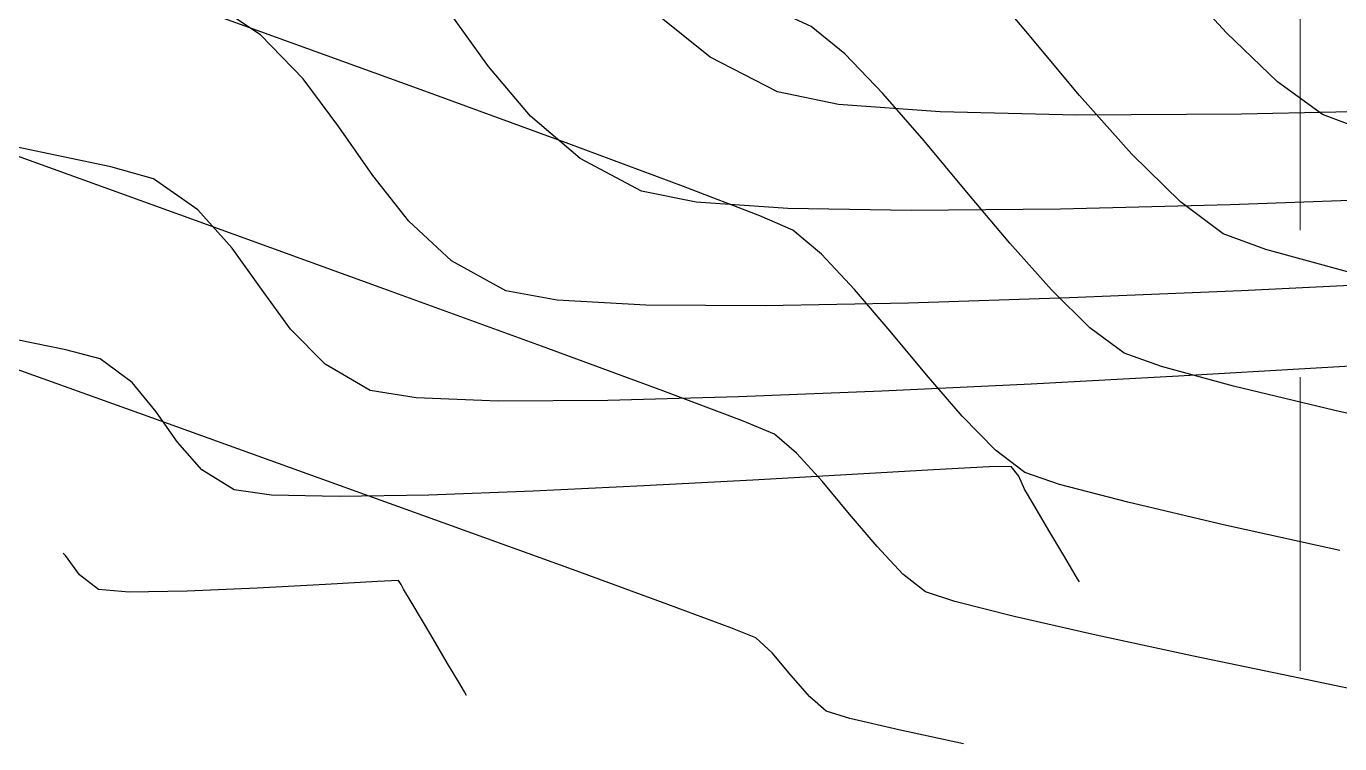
# Model space of a CAD drawing. Header units: inches. Extents: x 2547543 to 2548696, y 7125653 to 7126375.
# Drawn here: x 2547976.24 to 2547994.12, y 7125751.38 to 7125761.16 of the extents above; entities that cross this region are included whole.
import ezdxf

# ---------------------------------------------------------------- set-up
doc = ezdxf.new("R2010")
doc.units = ezdxf.units.IN
doc.header["$MEASUREMENT"] = 0
doc.linetypes.add('HIDDEN', pattern=[0.375, 0.25, -0.125])
for name, color, linetype in [('CONT-MJR', 6, 'Continuous'), ('CONT-MNR', 14, 'Continuous'), ('GRID', 254, 'HIDDEN'), ('V-TOPO-MAJR-E', 6, 'Continuous'), ('V-TOPO-MINR-E', 14, 'Continuous')]:
    doc.layers.add(name, color=color, linetype=linetype)

msp = doc.modelspace()

# ---------------------------------------------------------------- linework, layer by layer
at = {"layer": 'CONT-MJR', "color": 35}
for points, elevation in [([(2547985.550386135, 7125760.734777138), (2547984.793446245, 7125761.340323026)], 575), ([(2547986.465033729, 7125760.263160316), (2547985.550386135, 7125760.734777138)], 575), ([(2547987.298886305, 7125760.091759022), (2547986.465033729, 7125760.263160316)], 575), ([(2547990.535957317, 7125759.946108664), (2547988.681471608, 7125759.988661962)], 575), ([(2547992.785511112, 7125759.956338662), (2547990.535957317, 7125759.946108664)], 575), ([(2547995.353300671, 7125760.011591482), (2547992.785511112, 7125759.956338662)], 575), ([(2547976.773483808, 7125753.94935827), (2547976.738889117, 7125753.979754225)], 580), ([(2547977.222283407, 7125753.485964579), (2547976.96364044, 7125753.685021685)], 580), ([(2547977.640863476, 7125753.449977783), (2547977.222283407, 7125753.485964579)], 580), ([(2547979.384075342, 7125753.501515523), (2547978.427204591, 7125753.461360226)], 580), ([(2547981.305551343, 7125753.608654642), (2547981.020480125, 7125753.593759118)], 580), ([(2547981.343096208, 7125753.552737348), (2547981.305551343, 7125753.608654642)], 580), ([(2547982.203768399, 7125752.092339196), (2547982.12605079, 7125752.223537339)], 580), ([(2547982.233066703, 7125752.042879581), (2547982.203768399, 7125752.092339196)], 580)]:
    msp.add_lwpolyline(points, dxfattribs=dict(at, elevation=elevation))
at = {"layer": 'CONT-MJR', "color": 35, "extrusion": (-0.07436186257477738, -0.9972313239135693, 0), "elevation": -7295504.251557391}
msp.add_lwpolyline([(2011049.341122994, 575.0000000000009), (2011047.954699132, 575.0000000000009)], dxfattribs=at)
at = {"layer": 'CONT-MJR', "color": 35, "extrusion": (0.8117755791407003, 0.5839695275532627, 0), "elevation": 6229608.488199418}
msp.add_lwpolyline([(4296571.920798754, 580.0000000000009), (4296572.246426416, 580.0000000000009)], dxfattribs=at)
at = {"layer": 'CONT-MJR', "color": 35, "extrusion": (0.0144736823742857, -0.999895250773064, 0), "elevation": -7088128.413741923}
msp.add_lwpolyline([(2650847.420711286, 580.0000000000009), (2650846.634287795, 580.0000000000009)], dxfattribs=at)
at = {"layer": 'CONT-MJR', "color": 35, "extrusion": (0.05403129836352272, -0.9985392424923281, 0), "elevation": -6977673.869265284}
msp.add_lwpolyline([(2929272.049095681, 580.0000000000005), (2929271.117565962, 580.0000000000005)], dxfattribs=at)
at = {"layer": 'CONT-MJR', "color": 35, "extrusion": (0.05924115560926688, -0.9982437004469794, 0), "elevation": -6962293.295783746}
msp.add_lwpolyline([(2965643.880033928, 580.0000000000009), (2965643.17255558, 580.0000000000009)], dxfattribs=at)
at = {"layer": 'CONT-MJR', "color": 35, "extrusion": (0.8861576494390531, 0.463383880104447, 0), "elevation": 5559872.48774818}
msp.add_lwpolyline([(5133847.465743735, 580.0000000000009), (5133847.537578049, 580.0000000000009)], dxfattribs=at)
at = {"layer": 'CONT-MJR', "color": 35, "extrusion": (0.8603761933585341, 0.5096594999623555, 0), "elevation": 5823930.47746085}
msp.add_lwpolyline([(4832225.522355799, 580.0000000000005), (4832225.747545863, 580.0000000000005)], dxfattribs=at)
at = {"layer": 'CONT-MJR', "color": 35, "extrusion": (0.8603761928754727, 0.5096595007778305, 0), "elevation": 5823930.48204089}
msp.add_lwpolyline([(4832225.01882806, 580), (4832225.51683581, 580)], dxfattribs=at)
at = {"layer": 'CONT-MJR', "color": 35, "extrusion": (0.8603761937110571, 0.5096594993672475, 0), "elevation": 5823930.474118479}
msp.add_lwpolyline([(4832224.577479178, 580.0000000000005), (4832225.028376366, 580.0000000000005)], dxfattribs=at)
at = {"layer": 'CONT-MJR', "color": 35, "extrusion": (0.8603761937431982, 0.509659499312989, 0), "elevation": 5823930.473813739}
msp.add_lwpolyline([(4832224.281022696, 580), (4832224.577846456, 580)], dxfattribs=at)
at = {"layer": 'CONT-MNR', "color": 35, "extrusion": (0.5578394586518418, 0.8299488769623224, 0), "elevation": 7335380.834673839}
msp.add_lwpolyline([(1860338.014572691, 577.0000000000009), (1860338.896743778, 577.0000000000009)], dxfattribs=at)
at = {"layer": 'CONT-MNR', "color": 35, "extrusion": (0.8144891803252955, 0.5801787441237641, 0), "elevation": 6209519.041693533}
msp.add_lwpolyline([(4325569.610768152, 576.0000000000005), (4325570.504788402, 576.0000000000005)], dxfattribs=at)
at = {"layer": 'CONT-MNR', "color": 35}
for points, elevation in [([(2547980.007591995, 7125760.440576379), (2547979.427854627, 7125761.036787164)], 577), ([(2547984.616483664, 7125758.907721169), (2547983.780188518, 7125759.352354352)], 576), ([(2547981.445986257, 7125758.499987999), (2547980.955287873, 7125759.124911834)], 577), ([(2547986.609847748, 7125758.67502441), (2547985.360688375, 7125758.759893023)], 576), ([(2547988.288177054, 7125758.645460673), (2547986.609847748, 7125758.67502441)], 576), ([(2547990.319891565, 7125758.663547154), (2547988.288177054, 7125758.645460673)], 576), ([(2547992.629206551, 7125758.721629195), (2547990.319891565, 7125758.663547154)], 576), ([(2547995.140337285, 7125758.812052138), (2547992.629206551, 7125758.721629195)], 576), ([(2547982.7679336, 7125757.55228202), (2547982.029744853, 7125757.960023073)], 577), ([(2547980.307576163, 7125756.551684731), (2547979.83795396, 7125757.029133987)], 578), ([(2547980.919383536, 7125756.196842873), (2547980.307576163, 7125756.551684731)], 578), ([(2547981.548760631, 7125756.093065146), (2547980.919383536, 7125756.196842873)], 578), ([(2547982.662447152, 7125756.050276738), (2547981.548760631, 7125756.093065146)], 578), ([(2547984.158424373, 7125756.058173218), (2547982.662447152, 7125756.050276738)], 578), ([(2547985.934673567, 7125756.106450157), (2547984.158424373, 7125756.058173218)], 578), ([(2547978.299277925, 7125755.489130111), (2547978.009306727, 7125755.90431376)], 579), ([(2547979.070833472, 7125754.841403726), (2547978.62792551, 7125755.115422726)], 579), ([(2547988.591112428, 7125755.116360668), (2547987.48159397, 7125755.052427899)], 579), ([(2547989.648881113, 7125755.159242612), (2547989.349949947, 7125755.15564302)], 579), ([(2547987.48159397, 7125755.052427899), (2547986.130619991, 7125754.974877058)], 579), ([(2547979.576806839, 7125754.768983788), (2547979.070833472, 7125754.841403726)], 579), ([(2547980.496677183, 7125754.749139838), (2547979.576806839, 7125754.768983788)], 579), ([(2547983.141207132, 7125754.823050531), (2547981.721219085, 7125754.770839533)], 579), ([(2547990.36569833, 7125753.949155349), (2547990.1771814, 7125754.267398174)], 579), ([(2547990.578851866, 7125753.589322505), (2547990.553771754, 7125753.631661226)], 579)]:
    msp.add_lwpolyline(points, dxfattribs=dict(at, elevation=elevation))
at = {"layer": 'CONT-MNR', "color": 35, "extrusion": (0.8006452853678974, 0.5991386542513831, 0), "elevation": 6309346.701174868}
msp.add_lwpolyline([(4178612.372949908, 577.0000000000009), (4178613.188600454, 577.0000000000009)], dxfattribs=at)
at = {"layer": 'CONT-MNR', "color": 35, "extrusion": (0.762398984553795, 0.6471072464061443, 0), "elevation": 6553710.617857031}
msp.add_lwpolyline([(3783853.807089903, 576), (3783854.6912036, 576)], dxfattribs=at)
at = {"layer": 'CONT-MNR', "color": 35, "extrusion": (-0.6497604169179988, -0.7601390666230413, 0), "elevation": -7072147.066394635}
msp.add_lwpolyline([(-2693214.355199946, 576), (-2693215.247121273, 576)], dxfattribs=at)
at = {"layer": 'CONT-MNR', "color": 35, "extrusion": (0.8220338201169417, 0.5694386697300664, 0), "elevation": 6152209.315167183}
msp.add_lwpolyline([(4406696.109007761, 577), (4406696.915078954, 577)], dxfattribs=at)
at = {"layer": 'CONT-MNR', "color": 35, "extrusion": (0.2058941951739127, 0.9785742590083223, 0), "elevation": 7497698.321054505}
msp.add_lwpolyline([(-1026232.62062584, 578.0000000000009), (-1026231.298056309, 578.0000000000009)], dxfattribs=at)
at = {"layer": 'CONT-MNR', "color": 35, "extrusion": (-0.2679081629044113, -0.9634444541587146, 0), "elevation": -7547897.161861644}
msp.add_lwpolyline([(545786.2201417903, 578), (545785.6164658717, 578)], dxfattribs=at)
at = {"layer": 'CONT-MNR', "color": 35, "extrusion": (0.5728912627022741, 0.8196313812436625, 0), "elevation": 7300210.071380107}
msp.add_lwpolyline([(1993881.672851924, 578), (1993882.413247115, 578)], dxfattribs=at)
at = {"layer": 'CONT-MNR', "color": 35, "extrusion": (-0.1948324756102614, -0.9808365340094021, 0), "elevation": -7485634.819882228}
msp.add_lwpolyline([(1110827.910092819, 576), (1110827.151347926, 576)], dxfattribs=at)
at = {"layer": 'CONT-MNR', "color": 35, "extrusion": (0.7436437445870149, 0.6685760847776435, 0), "elevation": 6658900.151123682}
msp.add_lwpolyline([(3595507.609481598, 578.0000000000009), (3595508.307455203, 578.0000000000009)], dxfattribs=at)
at = {"layer": 'CONT-MNR', "color": 35, "extrusion": (-0.6790340009404964, -0.7341068216320714, 0), "elevation": -6961233.959734106}
msp.add_lwpolyline([(-2968140.947896429, 577), (-2968141.74309214, 577)], dxfattribs=at)
at = {"layer": 'CONT-MNR', "color": 35, "extrusion": (0.8155466156105258, 0.5786913838707273, 0), "elevation": 6201610.520971458}
msp.add_lwpolyline([(4336893.725643544, 578.0000000000009), (4336894.411748014, 578.0000000000009)], dxfattribs=at)
at = {"layer": 'CONT-MNR', "color": 35, "extrusion": (0.8079099608193537, 0.5893059436395244, 0), "elevation": 6257789.261249665}
msp.add_lwpolyline([(4255430.419435933, 578), (4255431.094864372, 578)], dxfattribs=at)
at = {"layer": 'CONT-MNR', "color": 35, "extrusion": (0.04875483794926696, -0.9988107757611253, 0), "elevation": -6993056.454670601}
msp.add_lwpolyline([(2892380.215287625, 577.0000000000009), (2892377.806468516, 577.0000000000009)], dxfattribs=at)
at = {"layer": 'CONT-MNR', "color": 35, "extrusion": (-0.1801346161067704, -0.9836419674251737, 0), "elevation": -7468174.075869863}
msp.add_lwpolyline([(1222707.893785828, 577), (1222707.181665404, 577)], dxfattribs=at)
at = {"layer": 'CONT-MNR', "color": 35, "extrusion": (-0.05374233682303256, -0.9985548363674375, 0), "elevation": -7252394.124299396}
msp.add_lwpolyline([(2161347.567937052, 577.0000000000009), (2161346.359760151, 577.0000000000009)], dxfattribs=at)
at = {"layer": 'CONT-MNR', "color": 35, "extrusion": (0.03253717627796423, -0.9994705259085217, 0), "elevation": -7039080.136636713}
msp.add_lwpolyline([(2778493.374531645, 577.0000000000009), (2778491.181170641, 577.0000000000009)], dxfattribs=at)
at = {"layer": 'CONT-MNR', "color": 35, "extrusion": (0.04215830207435648, -0.999110943572438, 0), "elevation": -7012003.303544295}
msp.add_lwpolyline([(2846137.316547746, 577), (2846134.971042942, 577)], dxfattribs=at)
at = {"layer": 'CONT-MNR', "color": 35, "extrusion": (-0.006491558763300455, -0.9999789296104308, 0), "elevation": -7142147.60883539}
msp.add_lwpolyline([(2501675.338916431, 577.0000000000009), (2501673.715176858, 577.0000000000009)], dxfattribs=at)
at = {"layer": 'CONT-MNR', "color": 35, "extrusion": (0.01786914162727008, -0.9998403341421593, 0), "elevation": -7079089.280340836}
msp.add_lwpolyline([(2674912.591992494, 577.0000000000009), (2674910.639385771, 577.0000000000009)], dxfattribs=at)
at = {"layer": 'CONT-MNR', "color": 35, "extrusion": (-0.2002260679513655, -0.9797497240176878, 0), "elevation": -7491629.578189416}
msp.add_lwpolyline([(1069617.288263321, 579.0000000000009), (1069616.17155586, 579.0000000000009)], dxfattribs=at)
at = {"layer": 'CONT-MNR', "color": 35, "extrusion": (-0.2518819536987938, -0.9677579663329456, 0), "elevation": -7537797.227175582}
msp.add_lwpolyline([(670975.774399152, 579), (670975.2917495635, 579)], dxfattribs=at)
at = {"layer": 'CONT-MNR', "color": 35, "extrusion": (0.5929058203728274, 0.8052718101163263, 0), "elevation": 7248881.474464194}
msp.add_lwpolyline([(2173087.786000941, 579), (2173088.331618442, 579)], dxfattribs=at)
at = {"layer": 'CONT-MNR', "color": 35, "extrusion": (0.05677876939031853, -0.9983867844410408, 0), "elevation": -6969589.163530544}
msp.add_lwpolyline([(2948475.023660263, 578.0000000000009), (2948473.143477309, 578.0000000000009)], dxfattribs=at)
at = {"layer": 'CONT-MNR', "color": 35, "extrusion": (0.05794360998441588, -0.9983198575917309, 0), "elevation": -6966144.252485135}
msp.add_lwpolyline([(2956606.514995264, 578), (2956604.864894709, 578)], dxfattribs=at)
at = {"layer": 'CONT-MNR', "color": 35, "extrusion": (0.05358587694694164, -0.9985632447631083, 0), "elevation": -6978982.040960877}
msp.add_lwpolyline([(2926170.989220361, 578.0000000000009), (2926168.981382841, 578.0000000000009)], dxfattribs=at)
at = {"layer": 'CONT-MNR', "color": 35, "extrusion": (0.7731235244527737, 0.6342554815984813, 0), "elevation": 6489451.481627123}
msp.add_lwpolyline([(3893020.499738039, 579), (3893021.015112063, 579)], dxfattribs=at)
at = {"layer": 'CONT-MNR', "color": 35, "extrusion": (0.04005627293817798, -0.999197425436186, 0), "elevation": -7017974.335809259}
msp.add_lwpolyline([(2831374.173536632, 578.0000000000009), (2831372.217464298, 578.0000000000009)], dxfattribs=at)
at = {"layer": 'CONT-MNR', "color": 35, "extrusion": (0.04826337359954, -0.998834644357509, 0), "elevation": -6994477.65320375}
msp.add_lwpolyline([(2888933.643144993, 578.0000000000009), (2888931.610038744, 578.0000000000009)], dxfattribs=at)
at = {"layer": 'CONT-MNR', "color": 35, "extrusion": (0.7509276500498371, 0.6603844822454791, 0), "elevation": 6619085.705951823}
msp.add_lwpolyline([(3668280.99667986, 579), (3668281.494340833, 579)], dxfattribs=at)
at = {"layer": 'CONT-MNR', "color": 35, "extrusion": (0.05169726387101316, -0.998662802405422, 0), "elevation": -6984502.535224451}
msp.add_lwpolyline([(2912964.229281695, 579.0000000000009), (2912963.469428101, 579.0000000000009)], dxfattribs=at)
at = {"layer": 'CONT-MNR', "color": 35, "extrusion": (0.7800773574949265, 0.6256830797805968, 0), "elevation": 6446093.466020997}
msp.add_lwpolyline([(3964406.076259582, 579), (3964406.2440168, 579)], dxfattribs=at)
at = {"layer": 'CONT-MNR', "color": 35, "extrusion": (0.04754247309919245, -0.9988692172910388, 0), "elevation": -6996559.722760293}
msp.add_lwpolyline([(2883879.440828548, 579), (2883877.932914652, 579)], dxfattribs=at)
at = {"layer": 'CONT-MNR', "color": 35, "extrusion": (0.05395067419444737, -0.9985436018291663, 0), "elevation": -6977911.468780791}
msp.add_lwpolyline([(2928714.533319101, 579.0000000000009), (2928713.04795173, 579.0000000000009)], dxfattribs=at)
at = {"layer": 'CONT-MNR', "color": 35, "extrusion": (0.9156625645709506, 0.4019478421926778, 0), "elevation": 5197280.690155836}
msp.add_lwpolyline([(5500627.944922974, 579.0000000000009), (5500628.140303233, 579.0000000000009)], dxfattribs=at)
at = {"layer": 'CONT-MNR', "color": 35, "extrusion": (0.01771788175147858, -0.999843026012704, 0), "elevation": -7079491.373859173}
msp.add_lwpolyline([(2673835.034788517, 579.0000000000009), (2673833.810054364, 579.0000000000009)], dxfattribs=at)
at = {"layer": 'CONT-MNR', "color": 35, "extrusion": (0.8603761930585311, 0.5096595004688025, 0), "elevation": 5823938.448979458}
msp.add_lwpolyline([(4832222.356497068, 579), (4832222.604892394, 579)], dxfattribs=at)
at = {"layer": 'CONT-MNR', "color": 35, "extrusion": (0.8603761936564909, 0.5096594994593632, 0), "elevation": 5823938.443310037}
msp.add_lwpolyline([(4832221.935185891, 579), (4832222.363330023, 579)], dxfattribs=at)
at = {"layer": 'CONT-MNR', "color": 35, "extrusion": (0.8603761923424473, 0.5096595016776515, 0), "elevation": 5823938.455768842}
msp.add_lwpolyline([(4832221.307921996, 579), (4832221.550282169, 579)], dxfattribs=at)
at = {"layer": 'CONT-MNR', "color": 35, "extrusion": (0.8603761942793782, 0.5096594984078426, 0), "elevation": 5823938.437404269}
msp.add_lwpolyline([(4832221.20339791, 579), (4832221.330055529, 579)], dxfattribs=at)
at = {"layer": 'GRID', "color": 252, "linetype": 'HIDDEN', "lineweight": 0, "ltscale": 16}
msp.add_line((2547993.583313596, 7126356.376313465), (2547993.583313596, 7125726.296813901), dxfattribs=at)
at = {"layer": 'V-TOPO-MAJR-E', "color": 35, "extrusion": (0.7680181814543235, 0.6404280388580702, 0), "elevation": 6520439.72636633}
msp.add_lwpolyline([(3840909.931154474, 575), (3840911.076535817, 575)], dxfattribs=at)
at = {"layer": 'V-TOPO-MAJR-E', "color": 35, "extrusion": (0.7655476838449161, 0.643379160184478, 0), "elevation": 6535173.909052737}
msp.add_lwpolyline([(3815785.185840442, 575.0000000000005), (3815786.328249221, 575.0000000000005)], dxfattribs=at)
at = {"layer": 'V-TOPO-MAJR-E', "color": 35, "elevation": 575}
for points in [[(2547991.291995336, 7125759.413734922), (2547990.581288652, 7125760.212335753)], [(2547991.952643714, 7125758.76196392), (2547991.291995336, 7125759.413734922)]]:
    msp.add_lwpolyline(points, dxfattribs=at)
at = {"layer": 'V-TOPO-MAJR-E', "color": 35, "extrusion": (-0.5960018388320701, -0.8029830683823856, 0), "elevation": -7240471.524339428}
msp.add_lwpolyline([(-2200970.200538682, 575), (-2200970.928856755, 575)], dxfattribs=at)
at = {"layer": 'V-TOPO-MAJR-E', "color": 35, "extrusion": (-0.3431632925605678, -0.9392757607002271, 0), "elevation": -7567429.582568405}
msp.add_lwpolyline([(-52030.44391588075, 575.0000000000009), (-52031.0608965219, 575.0000000000009)], dxfattribs=at)
at = {"layer": 'V-TOPO-MAJR-E', "color": 35, "extrusion": (-0.2636466107198182, -0.9646193366587428, 0), "elevation": -7545413.81663154}
msp.add_lwpolyline([(579162.6051974657, 575.0000000000009), (579161.4541830502, 575.0000000000009)], dxfattribs=at)
at = {"layer": 'V-TOPO-MINR-E', "color": 35, "extrusion": (0.3389180072116116, 0.9408159141871006, 0), "elevation": 7567585.535432735}
msp.add_lwpolyline([(17869.37032355694, 577), (17872.24528375641, 577)], dxfattribs=at)
at = {"layer": 'V-TOPO-MINR-E', "color": 35, "extrusion": (0.7378757324330767, 0.6749365921968897, 0), "elevation": 6689538.780891487}
msp.add_lwpolyline([(3538192.73543917, 574), (3538193.848912748, 574)], dxfattribs=at)
at = {"layer": 'V-TOPO-MINR-E', "color": 35}
for points, elevation in [([(2547986.927281964, 7125761.152468407), (2547986.421245883, 7125761.38166778)], 576), ([(2547981.614307451, 7125760.28790136), (2547979.221095374, 7125761.155087414)], 577), ([(2547987.383833165, 7125760.779143528), (2547986.927281964, 7125761.152468407)], 576), ([(2547993.27486492, 7125760.399683043), (2547992.580196672, 7125761.064295406)], 574), ([(2547987.902965916, 7125760.24094985), (2547987.383833165, 7125760.779143528)], 576), ([(2547993.889385703, 7125759.952949726), (2547993.27486492, 7125760.399683043)], 574), ([(2547988.464208448, 7125759.594195894), (2547987.902965916, 7125760.24094985)], 576), ([(2547994.467720282, 7125759.736115082), (2547993.889385703, 7125759.952949726)], 574), ([(2547985.186899948, 7125758.972353291), (2547983.626162555, 7125759.552218746)], 577), ([(2547987.067034176, 7125758.049993331), (2547986.675978644, 7125758.377328714)], 577), ([(2547983.254582712, 7125756.796785699), (2547981.106996845, 7125757.579521784)], 578), ([(2547988.496240014, 7125756.405955728), (2547987.999825038, 7125757.001978998)], 577), ([(2547984.907865055, 7125756.188169213), (2547983.254582712, 7125756.796785699)], 578), ([(2547991.693464779, 7125756.52014888), (2547991.185555889, 7125756.702820292)], 576), ([(2547978.010302323, 7125755.79889013), (2547975.805299426, 7125756.590141357)], 579), ([(2547992.676234883, 7125756.255648738), (2547991.693464779, 7125756.52014888)], 576), ([(2547988.982454448, 7125755.845025508), (2547988.496240014, 7125756.405955728)], 577), ([(2547986.424675324, 7125755.602189023), (2547985.990132913, 7125755.780895822)], 578), ([(2547987.075097502, 7125754.957722645), (2547986.725944262, 7125755.342690415)], 578), ([(2547987.448693674, 7125754.511762259), (2547987.075097502, 7125754.957722645)], 578), ([(2547991.23738797, 7125754.671928888), (2547990.305324018, 7125754.914299191)], 577), ([(2547983.677288992, 7125753.75528612), (2547982.02957666, 7125754.351931905)], 579), ([(2547984.972678696, 7125753.282570025), (2547983.677288992, 7125753.75528612)], 579), ([(2547985.832466218, 7125752.963314226), (2547984.972678696, 7125753.282570025)], 579), ([(2547990.806007152, 7125752.864168954), (2547989.690063199, 7125753.117493083)], 578), ([(2547992.132905961, 7125752.577465015), (2547990.806007152, 7125752.864168954)], 578), ([(2547993.573088078, 7125752.27520903), (2547992.132905961, 7125752.577465015)], 578)]:
    msp.add_lwpolyline(points, dxfattribs=dict(at, elevation=elevation))
at = {"layer": 'V-TOPO-MINR-E', "color": 35, "extrusion": (-0.3434325123626814, -0.9391773578255902, 0), "elevation": -7567412.446945244}
msp.add_lwpolyline([(-54208.9757086453, 577), (-54211.11785473442, 577)], dxfattribs=at)
at = {"layer": 'V-TOPO-MINR-E', "color": 35, "extrusion": (-0.3396141782584129, -0.9405648355779963, 0), "elevation": -7567567.519230648}
msp.add_lwpolyline([(-23469.60231251735, 578.0000000000009), (-23472.69200917287, 578.0000000000009)], dxfattribs=at)
at = {"layer": 'V-TOPO-MINR-E', "color": 35, "extrusion": (0.7680181812640613, 0.6404280390862376, 0), "elevation": 6520437.710074001}
msp.add_lwpolyline([(3840908.75776976, 576), (3840909.667911895, 576)], dxfattribs=at)
at = {"layer": 'V-TOPO-MINR-E', "color": 35, "extrusion": (-0.3588139522465167, -0.933409099844883, 0), "elevation": -7565500.903273038}
msp.add_lwpolyline([(-178508.0658596396, 577.0000000000009), (-178509.1799037852, 577.0000000000009)], dxfattribs=at)
at = {"layer": 'V-TOPO-MINR-E', "color": 35, "extrusion": (0.7655476840068446, 0.643379159991802, 0), "elevation": 6535171.88616536}
msp.add_lwpolyline([(3815784.258439513, 576.0000000000009), (3815785.166219592, 576.0000000000009)], dxfattribs=at)
at = {"layer": 'V-TOPO-MINR-E', "color": 35, "extrusion": (0.3407199584090251, 0.9401648312619189, 0), "elevation": 7567534.689167384}
msp.add_lwpolyline([(32365.59860921139, 578), (32368.32704399433, 578)], dxfattribs=at)
at = {"layer": 'V-TOPO-MINR-E', "color": 35, "extrusion": (0.3986867197475443, 0.9170871820590142, 0), "elevation": 7550790.120104184}
msp.add_lwpolyline([(504219.3125736006, 577.0000000000009), (504219.8024068046, 577.0000000000009)], dxfattribs=at)
at = {"layer": 'V-TOPO-MINR-E', "color": 35, "extrusion": (0.7470193618686882, 0.6648022811282298, 0), "elevation": 6640617.894587655}
msp.add_lwpolyline([(3629169.175017105, 576), (3629170.024504649, 576)], dxfattribs=at)
at = {"layer": 'V-TOPO-MINR-E', "color": 35, "extrusion": (0.7298705065135863, 0.6835854326429149, 0), "elevation": 6730765.010719728}
msp.add_lwpolyline([(3459113.139064549, 577.0000000000009), (3459113.79565479, 577.0000000000009)], dxfattribs=at)
at = {"layer": 'V-TOPO-MINR-E', "color": 35, "extrusion": (0.7616186680454462, 0.6480254659229686, 0), "elevation": 6558267.227883824}
msp.add_lwpolyline([(3775948.445910003, 577.0000000000009), (3775949.192725312, 577.0000000000009)], dxfattribs=at)
at = {"layer": 'V-TOPO-MINR-E', "color": 35, "extrusion": (-0.7023077527192338, -0.7118734581865374, 0), "elevation": -6862110.948880605}
msp.add_lwpolyline([(-3190627.452754698, 576.0000000000009), (-3190628.190194694, 576.0000000000009)], dxfattribs=at)
at = {"layer": 'V-TOPO-MINR-E', "color": 35, "extrusion": (-0.5960018384220676, -0.8029830686867038, 0), "elevation": -7240469.414820019}
msp.add_lwpolyline([(-2200970.313864925, 576), (-2200970.892600532, 576)], dxfattribs=at)
at = {"layer": 'V-TOPO-MINR-E', "color": 35, "extrusion": (0.3522020333808879, 0.9359239967445905, 0), "elevation": 7566571.677032719}
msp.add_lwpolyline([(124984.4438727065, 578.0000000000009), (124985.6002356815, 578.0000000000009)], dxfattribs=at)
at = {"layer": 'V-TOPO-MINR-E', "color": 35, "extrusion": (-0.2339277742174897, -0.9722539773380467, 0), "elevation": -7524091.116570043}
msp.add_lwpolyline([(810385.132075914, 576), (810383.7131973165, 576)], dxfattribs=at)
at = {"layer": 'V-TOPO-MINR-E', "color": 35, "extrusion": (-0.3383258069421414, -0.9410290369361347, 0), "elevation": -7567589.833278019}
msp.add_lwpolyline([(-13103.55328654544, 579.0000000000005), (-13105.78756290302, 579.0000000000005)], dxfattribs=at)
at = {"layer": 'V-TOPO-MINR-E', "color": 35, "extrusion": (0.7148951821342137, 0.699231634411151, 0), "elevation": 6804098.953619741}
msp.add_lwpolyline([(3312533.373650372, 577), (3312534.022010217, 577)], dxfattribs=at)
at = {"layer": 'V-TOPO-MINR-E', "color": 35, "extrusion": (-0.2210628198339687, -0.9752595704155147, 0), "elevation": -7512728.411949499}
msp.add_lwpolyline([(909717.6314861181, 576), (909715.8902782288, 576)], dxfattribs=at)
at = {"layer": 'V-TOPO-MINR-E', "color": 35, "extrusion": (0.6526279417436829, 0.7576785397880845, 0), "elevation": 7061919.235480043}
msp.add_lwpolyline([(2719912.180756226, 578), (2719912.578377278, 578)], dxfattribs=at)
at = {"layer": 'V-TOPO-MINR-E', "color": 35, "extrusion": (-0.6068643816963472, -0.7948053989677665, 0), "elevation": -7209872.882483222}
msp.add_lwpolyline([(-2299210.873088909, 577.0000000000009), (-2299211.373630073, 577.0000000000009)], dxfattribs=at)
at = {"layer": 'V-TOPO-MINR-E', "color": 35, "extrusion": (-0.327435196191339, -0.944873638268705, 0), "elevation": -7567239.676802384}
msp.add_lwpolyline([(74305.91168993898, 577.0000000000009), (74305.41248769918, 577.0000000000009)], dxfattribs=at)
at = {"layer": 'V-TOPO-MINR-E', "color": 35, "extrusion": (-0.3391595306094834, -0.9407288731599317, 0), "elevation": -7567575.251060005}
msp.add_lwpolyline([(-19807.23772430141, 579.0000000000005), (-19809.27524591051, 579.0000000000005)], dxfattribs=at)
at = {"layer": 'V-TOPO-MINR-E', "color": 35, "extrusion": (0.2278261408793494, 0.9737018278364394, 0), "elevation": 7518859.359379705}
msp.add_lwpolyline([(-857551.8749478259, 577.0000000000005), (-857550.5373973446, 577.0000000000005)], dxfattribs=at)
at = {"layer": 'V-TOPO-MINR-E', "color": 35, "extrusion": (0.7632207627410471, 0.6461378083048338, 0), "elevation": 6548896.326794948}
msp.add_lwpolyline([(3792172.188136517, 578.0000000000005), (3792172.767885493, 578.0000000000005)], dxfattribs=at)
at = {"layer": 'V-TOPO-MINR-E', "color": 35, "extrusion": (-0.2162482559226733, -0.9763384104962798, 0), "elevation": -7508146.635286699}
msp.add_lwpolyline([(946772.6531605362, 577.0000000000009), (946771.0321885417, 577.0000000000009)], dxfattribs=at)
at = {"layer": 'V-TOPO-MINR-E', "color": 35, "extrusion": (0.7285180614700998, 0.6850265937260013, 0), "elevation": 6737586.187485722}
msp.add_lwpolyline([(3445800.607544928, 578), (3445801.121624128, 578)], dxfattribs=at)
at = {"layer": 'V-TOPO-MINR-E', "color": 35, "extrusion": (-0.6200884482572933, -0.7845319090628896, 0), "elevation": -7170359.183562013}
msp.add_lwpolyline([(-2419619.133304313, 578), (-2419619.523698558, 578)], dxfattribs=at)
at = {"layer": 'V-TOPO-MINR-E', "color": 35, "extrusion": (-0.3149665495526408, -0.9491027724450625, 0), "elevation": -7565603.498098005}
msp.add_lwpolyline([(173929.3767323764, 578.0000000000009), (173928.9542074464, 578.0000000000009)], dxfattribs=at)
at = {"layer": 'V-TOPO-MINR-E', "color": 35, "extrusion": (-0.2428603719633851, -0.9700612556585312, 0), "elevation": -7531222.740555658}
msp.add_lwpolyline([(741143.0255140783, 578.0000000000005), (741142.1932805071, 578.0000000000005)], dxfattribs=at)
at = {"layer": 'V-TOPO-MINR-E', "color": 35, "extrusion": (0.3711619113500358, 0.9285681641985085, 0), "elevation": 7562462.639347747}
msp.add_lwpolyline([(278829.1956843254, 579.0000000000009), (278829.5628149253, 579.0000000000009)], dxfattribs=at)
at = {"layer": 'V-TOPO-MINR-E', "color": 35, "extrusion": (0.6826704829831031, 0.730726358949516, 0), "elevation": 6946410.369694114}
msp.add_lwpolyline([(3002660.165036987, 579), (3002660.464938145, 579)], dxfattribs=at)
at = {"layer": 'V-TOPO-MINR-E', "color": 35, "extrusion": (0.7618757968609442, 0.647723143138719, 0), "elevation": 6556764.048945528}
msp.add_lwpolyline([(3778548.305783465, 579.0000000000009), (3778548.702524466, 579.0000000000009)], dxfattribs=at)
at = {"layer": 'V-TOPO-MINR-E', "color": 35, "extrusion": (0.7566666361326743, 0.6538008884696189, 0), "elevation": 6586799.684847137}
msp.add_lwpolyline([(3725942.708020823, 579), (3725943.10267632, 579)], dxfattribs=at)
at = {"layer": 'V-TOPO-MINR-E', "color": 35, "extrusion": (-0.2018194364665873, -0.9794227458377252, 0), "elevation": -7493358.48658577}
msp.add_lwpolyline([(1057449.039527092, 578), (1057447.553147613, 578)], dxfattribs=at)
at = {"layer": 'V-TOPO-MINR-E', "color": 35, "extrusion": (-0.657152665078689, -0.7537575039626314, 0), "elevation": -7045505.444390249}
msp.add_lwpolyline([(-2762142.385118481, 579.0000000000005), (-2762142.680026376, 579.0000000000005)], dxfattribs=at)
at = {"layer": 'V-TOPO-MINR-E', "color": 35, "extrusion": (-0.289669162682355, -0.9571268339101685, 0), "elevation": -7558321.584423223}
msp.add_lwpolyline([(374636.6278897834, 579), (374636.2890092947, 579)], dxfattribs=at)
at = {"layer": 'V-TOPO-MINR-E', "color": 35, "extrusion": (-0.2273705028120786, -0.9738083253140644, 0), "elevation": -7518453.546883935}
msp.add_lwpolyline([(861066.3267932008, 579), (861065.6420174798, 579)], dxfattribs=at)
at = {"layer": 'V-TOPO-MINR-E', "color": 35, "extrusion": (-0.2107617116718208, -0.9775374677694785, 0), "elevation": -7502707.487074804}
msp.add_lwpolyline([(988919.1567075409, 579.0000000000005), (988918.2570771524, 579.0000000000005)], dxfattribs=at)

doc.saveas('drawing.dxf')
